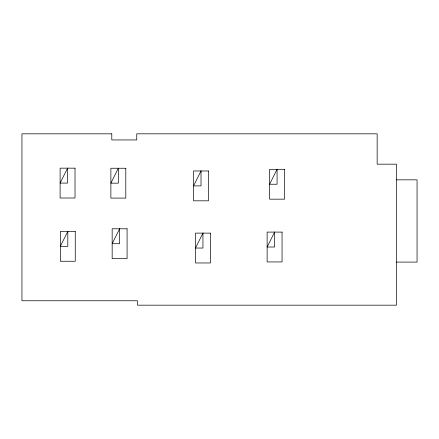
<?xml version="1.0" encoding="UTF-8"?>
<svg xmlns="http://www.w3.org/2000/svg" width="439" height="439" viewBox="0 0 439 439"><rect width="100%" height="100%" fill="white"/><g stroke="black" fill="none" stroke-linecap="round" stroke-linejoin="round"><path stroke-width="0.66" d="M396.488 179.842L417.05 179.842L417.05 262.094L396.488 262.094M67.562 168.159L60.105 183.079L67.562 183.079L67.562 168.159M67.804 231.408L60.341 246.328L67.804 246.328L67.804 231.408M118.332 168.247L110.875 183.167L118.332 183.167L118.332 168.247M119.617 228.785L112.159 243.711L119.617 243.711L119.617 228.785M201.018 170.974L193.555 185.895L201.018 185.895L201.018 170.974M202.944 233.12L195.481 248.046L202.944 248.046L202.944 233.12M277.069 169.322L269.606 184.243L277.069 184.243L277.069 169.322M274.594 232.094L267.131 247.014L274.594 247.014L274.594 232.094M111.791 133.824L21.95 133.824L21.95 300.77L137.495 300.77L137.495 305.176L396.488 305.176L396.488 164.175L377.15 164.175L377.15 133.824L136.759 133.824L136.759 139.942L111.791 139.942L111.791 133.824M75.025 168.159L60.105 168.159L60.105 198.005L75.025 198.005L75.025 168.159M125.795 168.247L110.875 168.247L110.875 198.088L125.795 198.088L125.795 168.247M284.532 169.322L269.606 169.322L269.606 199.169L284.532 199.169L284.532 169.322M208.476 170.974L193.555 170.974L193.555 200.815L208.476 200.815L208.476 170.974M127.08 228.785L112.159 228.785L112.159 258.631L127.08 258.631L127.08 228.785M75.261 231.408L60.341 231.408L60.341 261.254L75.261 261.254L75.261 231.408M282.058 232.094L267.131 232.094L267.131 261.94L282.058 261.94L282.058 232.094M210.407 233.12L195.481 233.12L195.481 262.966L210.407 262.966L210.407 233.12"/></g></svg>
